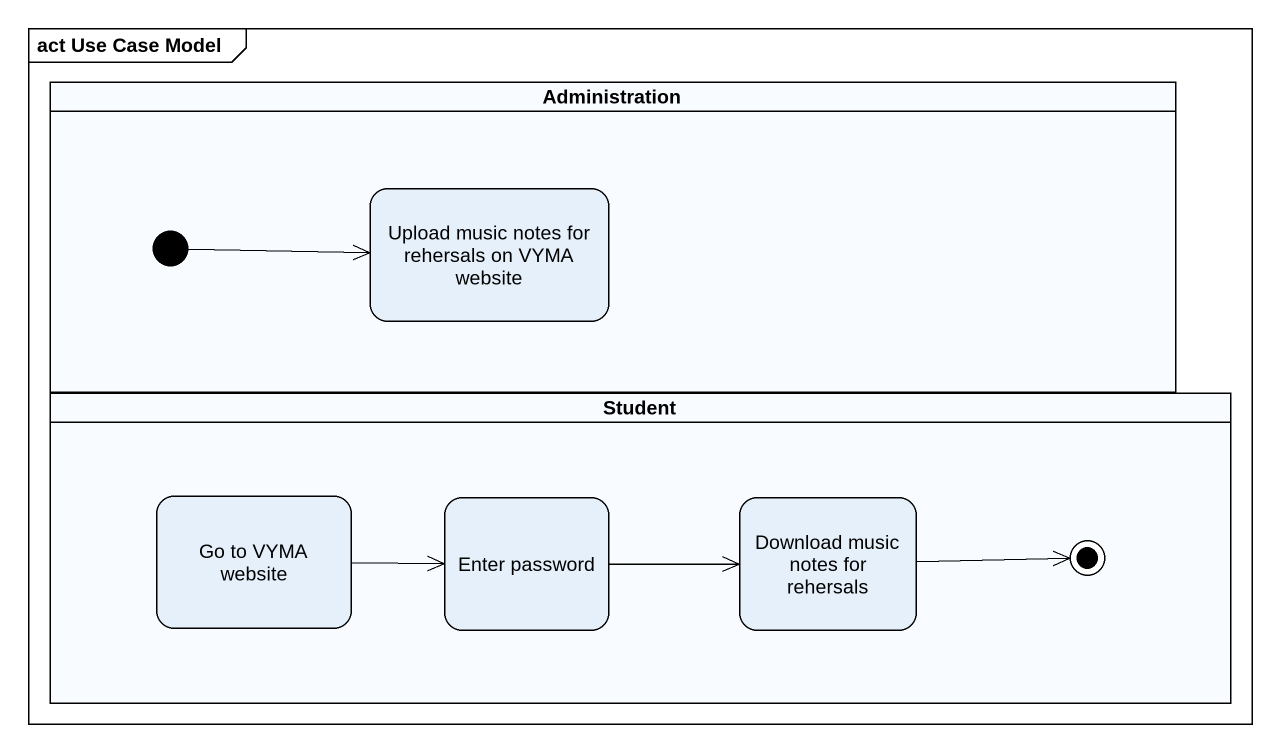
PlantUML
@startuml
mainframe act Use Case Model
hide empty description
state Administration <<partition>> {
  state "Upload music notes for rehersals on VYMA website" as Upload_music_notes_for
  [*] -right-> Upload_music_notes_for
}
state Student <<partition>> {
  state "Go to VYMA website" as Go_to_VYMA_website
  state "Enter password" as Enter_password
  state "Download music notes for rehersals" as Download_music_notes_for
  Download_music_notes_for -right-> [*]
}
Go_to_VYMA_website -right-> Enter_password
Enter_password -right-> Download_music_notes_for
@enduml
